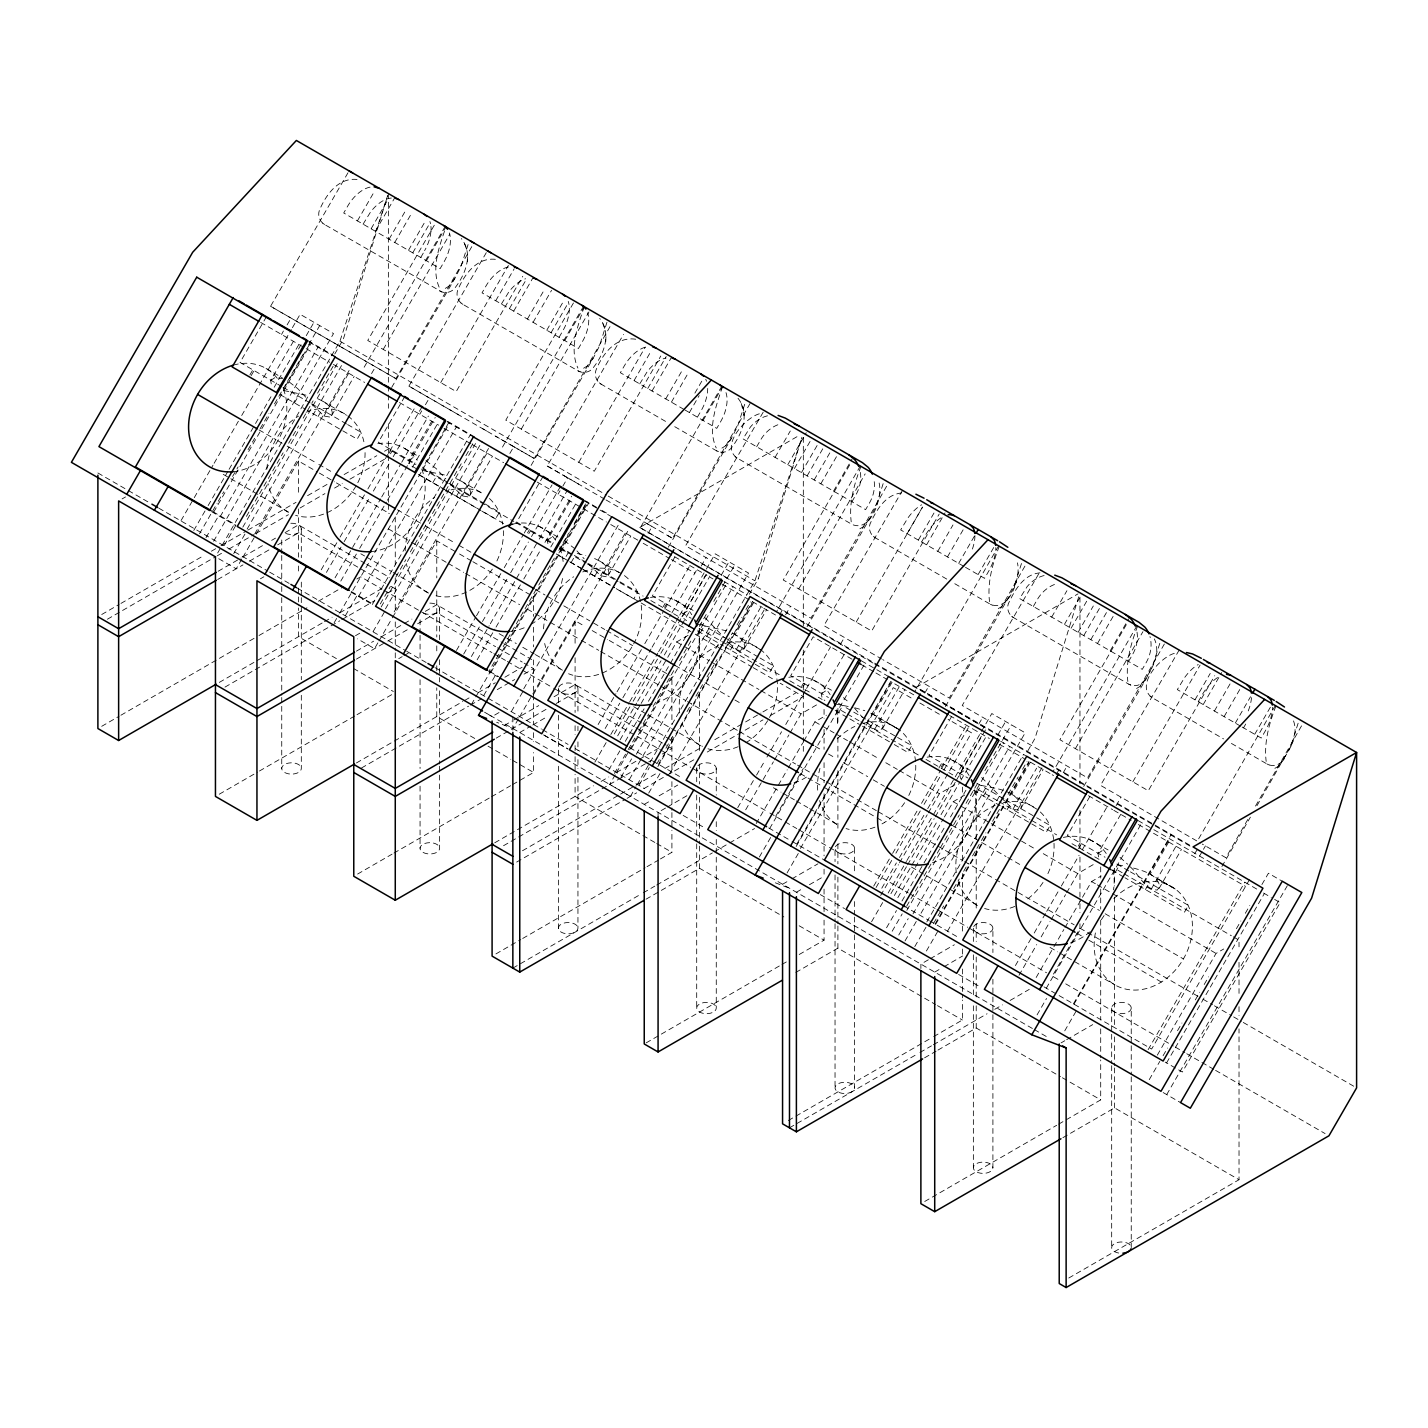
<?xml version="1.0" encoding="UTF-8"?>
<svg xmlns="http://www.w3.org/2000/svg" width="1428" height="1428" viewBox="0 0 1428 1428"><rect width="100%" height="100%" fill="white"/><g stroke="black" fill="none" stroke-linecap="round" stroke-linejoin="round"><path stroke-width="0.75" stroke-dasharray="5 3.75" d="M974.913 535.589L974.842 537.91A31.362 14.816 -60 0 1 973.468 545.639A30.827 14.566 -60 0 1 971.611 551.172M439.628 290.937C444.322 293.757 450.784 292.758 454.39 288.634C465.332 274.944 473.775 254.113 461.369 238.565M467.438 261.717L467.67 255.648M495.355 259.307C476.363 257.326 463.975 275.033 457.603 290.473C455.853 295.614 458.156 301.665 462.868 304.36L578.072 370.869C583.445 374.082 591.049 372.065 594.084 366.568C604.455 353.216 611.487 333.188 599.706 318.426M605.758 341.578L605.99 335.491M738.026 398.287C750.432 413.834 741.953 434.647 731.029 448.338C727.459 452.426 721.069 453.461 716.392 450.73L672.392 425.33M293.418 341.328L270.642 380.455L271.445 385.06M431.738 421.171L408.979 460.316L409.765 464.903L416.78 468.955M570.058 501.032L547.299 540.177L548.084 544.764M682.691 616.128L705.789 574.752L713 578.929M844.109 654.613L821.35 693.758L822.135 698.346L824.866 700.577M981.339 736.33L959.67 773.619L960.455 778.206L963.186 780.438M1120.748 814.335L1097.989 853.48L1098.775 858.067M954.779 583.713L990.425 604.294C1009.739 612.701 1021.056 576.573 1017.432 562.846M1231.418 743.435L1267.082 764.016C1271.759 766.747 1278.131 765.694 1281.684 761.624C1290.162 749.521 1299.587 733.796 1292.661 718.748M883.147 483.646L875.739 506.833L869.438 519.096L805.874 628.784M1021.484 563.507L1014.058 586.694L1007.757 598.957L944.194 708.645M1159.804 643.368L1152.378 666.555L1146.077 678.818L1082.513 788.488M1298.123 723.228L1290.698 746.416L1255.944 807.516M468.081 244.563L460.976 266.465L454.747 278.638L390.683 389.166M606.954 322.264L599.314 346.326L593.066 358.499L529.003 469.027M744.72 404.285L737.633 426.187L731.386 438.36L667.322 548.887M758.268 578.804L802.072 437.093M1078.711 596.815L1034.961 738.454L1026.072 753.877M222.125 545.282L339.935 341.203L387.666 195.582L343.309 339.239L334.402 354.644M311.982 404.303L323.96 416.03L329.868 417.065L332.367 413.406C331.796 405.534 323.585 401.429 317.266 398.519M450.302 484.163L462.279 495.873L468.188 496.926L470.687 493.267C470.115 485.395 461.904 481.29 455.586 478.362M588.622 564.024L600.599 575.734L606.507 576.787L609.006 573.11C608.435 565.256 600.224 561.15 593.905 558.223M650.168 762.195L754.912 580.785L801.929 437.271M728.619 642.6L736.33 649.454L739.615 650.704L742.239 650.508L744.738 646.83C744.166 638.976 735.973 634.871 729.637 631.944M866.939 722.461L874.668 729.315L877.952 730.565L880.558 730.368L883.057 726.691C882.486 718.837 874.293 714.732 867.956 711.804M1001.01 797.467L1012.987 809.176L1018.878 810.229L1021.377 806.552C1016.629 789.398 993.87 788.434 979.305 784.954M1130.119 866.742C1138.901 874.15 1144.471 889.483 1157.198 890.072L1159.697 886.413C1157.448 873.793 1141.9 870.473 1131.404 867.492M584.248 306.681C577.858 325.852 568.969 348.557 577.912 368.103M722.568 386.542C716.178 405.713 707.288 428.418 716.231 447.964M860.995 466.349C854.194 483.878 848.857 502.87 851.213 521.809M999.314 546.21C992.514 563.739 987.176 582.731 989.533 601.67M1137.634 626.071C1130.833 643.6 1125.496 662.592 1127.852 681.531M1275.954 705.914C1269.153 723.461 1263.834 742.453 1266.172 761.392M1014.273 586.444L1016.843 580.678M1290.912 746.166L1293.482 740.4M445.197 226.392L362.391 370.316M583.516 306.252L501.799 448.285M721.836 386.113L639.03 530.038M860.334 465.974L776.439 611.791M998.654 545.835L914.759 691.634M1136.974 625.678L1053.079 771.495M1275.311 705.539L1197.789 840.307M331.617 415.655L354.144 376.385M469.937 495.516L492.464 456.246M608.257 575.377L630.783 536.107M743.988 649.097L766.515 609.827M886.627 486.234L810.908 618.128L685.583 545.782L764.194 410.461M882.326 728.958L904.834 689.67M1024.947 566.095L949.227 697.989L882.7 659.575M1020.645 808.819L1043.154 769.531M1164.355 644.028L1087.547 777.849L962.222 705.486L1040.851 570.183M1158.965 888.68L1181.474 849.392M1247.804 819.476L1225.867 857.71L1202.251 844.073M1255.498 806.088L1302.675 723.889M347.968 172.806L270.57 306.27L395.913 378.634L473.9 242.974M486.288 252.667L408.89 386.131L534.233 458.495L610.024 326.655M605.99 499.925L672.552 538.356L750.539 402.678M1221.904 866.51L1250.392 817.155M266.429 316.713L240.029 362.444L281.262 386.256M249.882 374.921L252.81 369.834M251.149 375.653L254.095 370.566M283.404 331.028L281.566 334.491M287.117 324.87L291.062 318.105M181.053 520.56L193.191 499.55M194.279 497.64L213.022 465.171M214.129 463.261L238.387 421.242M241.689 415.512L291.312 329.582M292.419 327.672L300.13 314.303L333.527 333.581L213.343 541.747M357.411 220.894L374.796 190.763M363.087 224.16L370.441 212.183A31.541 18.207 -60 0 1 378.563 203.74A30.791 17.779 -60 0 1 385.132 199.706A32.041 18.493 -60 0 1 391.486 198.028M274.176 387.274L298.88 344.469M193.78 530.448L207.006 507.529M208.113 505.619L227.962 471.24M229.069 469.33L253.327 427.329M255.523 423.509L270.963 396.77M298.523 349.021L301.826 343.291M306.252 335.651L313.964 322.3M371.101 228.801L388.487 198.67M199.509 533.751L217.163 503.191M218.252 501.282L223.768 491.75M232.585 476.47L238.101 466.92M248.026 449.731L254.648 438.271M260.146 428.721L268.982 413.442M274.479 403.892L304.253 352.341M308.662 344.701L319.693 325.602M285.368 386.149L288.581 380.58M289.652 378.723L310.697 342.256M375.403 231.265L394.967 197.385M213.682 512.134L311.482 342.72M206.025 537.624L218.662 515.74M220.198 516.633L318.016 347.218M294.436 402.892L298.345 396.127M389.094 239.172L406.48 209.059M394.753 242.457L412.156 212.326M217.681 552.975L221.019 547.21M224.25 545.442L235.37 526.164M246.437 516.365L283.119 452.837M288.67 443.216L298.666 425.883M303.129 418.19L313.125 400.857M317.569 393.164L333.135 366.211M242.831 527.128L338.418 361.57M247.133 529.038L343.898 361.427M408.462 250.346L425.847 220.233M233.692 553.6L246.33 531.716M318.051 416.53L321.978 409.765M412.746 252.827L430.131 222.714M254.719 533.983L351.413 366.496M323.96 416.03L348.682 373.226M434.291 225.213L367.746 340.471L456.21 391.558L522.755 276.3M241.76 559.187L236.209 568.808L217.342 557.92M242.867 557.259L255.094 536.089M256.201 534.161L298.452 460.994L317.427 471.954M420.76 257.468L424.669 250.685M426.436 260.735L446 226.856C439.467 245.973 430.667 268.714 439.592 288.242M383.239 349.414L449.784 234.156M371.53 373.601L375.457 366.817M404.749 396.573L378.349 442.305L416.03 464.064M321.211 569.808L338.989 538.999M340.096 537.071L364.551 494.731M367.888 488.947L415.691 406.177M389.184 453.087L391.129 449.695M390.451 453.818L392.414 450.427M326.423 572.396L341.024 547.102M344.148 541.676L369.192 498.318M373.368 491.089L390.058 462.172M393.182 456.746L422.135 406.605M419.761 414.281L421.724 410.889M425.437 404.731L429.382 397.966M440.734 382.597L508.386 265.429M335.044 577.787L380.616 498.872M381.722 496.944L400.625 464.207M401.732 462.279L428.4 416.083M495.73 300.737L514.205 268.75M340.774 581.107L358.553 550.298M359.66 548.37L386.345 502.174M387.452 500.246L407.462 465.599M408.569 463.672L435.237 417.476M501.406 304.021L508.761 292.044A31.541 18.207 -60 0 1 516.882 283.601A30.791 17.779 -60 0 1 523.451 279.567A32.041 18.493 -60 0 1 525.611 278.746M412.496 467.134L437.2 424.33M509.421 308.644L526.825 278.531M445.108 428.9L422.617 467.866L447.553 482.253M446.089 427.204L449.017 422.117M513.723 311.125L533.287 277.246M334.134 622.786L338.579 615.093M339.703 613.165L449.802 422.581M345.397 615.664L356.982 595.601M358.535 596.476L456.335 427.079M432.755 482.753L436.665 475.988M527.414 319.033L544.8 288.92M533.09 322.3L551.565 290.312M372.351 604.472L470.169 435.058M380.312 603.937L390.308 586.605M395.877 576.983L405.873 559.651M410.318 551.958L425.883 525.004M428.097 521.149L461.44 463.404M465.885 455.693L473.668 442.216M381.151 606.989L475.631 443.358M385.453 608.881L482.218 441.288M546.781 330.207L564.167 300.094M373.065 631.64L384.65 611.559M456.389 496.391L460.298 489.625M551.065 332.688L568.451 302.575M394.146 611.916L489.733 446.357M573.449 302.986L505.798 420.171L594.262 471.24L660.807 356M462.279 495.873L487.002 453.087M377.849 642.886L374.529 648.669L357.553 638.869M378.973 640.976L391.201 619.788M392.307 617.86L436.772 540.855L457.656 552.922M559.08 337.311L562.989 330.546A30.952 17.761 -60.1 0 0 569.219 311.34A31.345 18.136 -59.9 0 0 569.236 305.985A31.737 18.332 -60 0 0 568.844 303.593A32.291 18.635 -60.1 0 0 568.237 301.397M564.756 340.596L584.32 306.717M521.291 429.114L588.943 311.947M509.85 453.461L513.777 446.678L495.694 436.254M543.068 476.434L516.668 522.166L553.546 543.461M456.46 650.454L475.363 617.735M476.47 615.807L500.925 573.449M504.262 567.684L523.148 534.947M524.255 533.037L552.047 484.895M527.503 532.93L529.449 529.556M528.771 533.679L530.734 530.288M463.689 654.06L479.344 626.963M482.468 621.537L508.564 576.359M510.635 572.753L528.378 542.033M531.502 536.607L560.454 486.466M558.08 494.124L560.044 490.75M562.793 486.27L567.684 477.809L580.071 484.967M578.768 462.297L645.313 347.058M471.401 656.523L489.197 625.714M490.304 623.786L538.088 541.016M539.213 539.088L566.987 490.964M634.05 380.598L651.436 350.485M477.13 659.825L494.927 629.034M496.034 627.106L521.595 582.82M523.808 578.983L540.48 550.101M544.943 542.39L571.611 496.194M639.726 383.882L647.08 371.905A31.541 18.207 -60 0 1 655.202 363.462A30.791 17.779 -60 0 1 661.771 359.428A32.041 18.493 -60 0 1 666.055 358.035M550.815 546.995L575.52 504.191M647.741 388.505L666.216 356.518M498.747 654.345L488.751 671.66L497.426 676.676M503.191 646.634L537.642 586.962M538.767 585.034L554.314 558.08M558.759 550.387L568.772 533.055M574.324 523.433L586.551 502.263M560.936 547.727L587.336 501.978M652.043 390.986L671.606 357.107M471.347 704.575L474.685 698.792M475.792 696.864L583.159 511.028M584.213 509.207L588.122 502.442M490.696 672.802L588.514 503.388M483.717 695.525L495.302 675.462M568.576 552.136L564.667 558.919L556.706 554.314M571.075 562.614L574.984 555.831M665.734 398.894L683.119 368.781M671.41 402.161L688.796 372.048M523.773 688.742L620.537 521.149M694.883 393.128L703.576 378.081M511.385 711.501L522.969 691.42M594.708 576.252L598.618 569.486M689.385 412.549L699.167 395.61M600.599 575.734L625.321 532.947M518.4 718.909L512.848 728.53L496.676 722.3M519.506 716.981L531.734 695.793M532.858 693.883L575.091 620.716L584.587 626.196M533.304 694.829L628.891 529.27M697.399 417.172L701.309 410.407A30.952 17.761 -60.1 0 0 707.538 391.201A31.345 18.136 -59.9 0 0 707.717 388.434M703.076 420.457L722.639 386.577M648.169 533.322L652.096 526.539L644.456 522.13M674.891 556.92L652.4 595.887L691.134 618.253M663.235 606.65L665.18 603.276M756.679 446.75L760.588 439.967A30.827 25.168 -60 0 1 770.781 428.614A31.362 25.615 -60 0 1 778.474 424.544L781.152 423.723M664.502 607.4L666.465 604.008M598.118 724.549L615.896 693.74M617.021 691.812L641.458 649.472M644.796 643.689L663.699 610.97M664.805 609.042L689.26 566.684M605.151 728.512L619.752 703.201M622.876 697.792L651.043 648.99M652.096 647.187L670.874 614.665M671.91 612.862L698.774 566.327M701.166 566.059L706.092 557.616M594.869 762.124L606.454 742.06M610.845 734.456L629.159 702.772M629.73 701.737L657.826 653.114M658.629 651.668L678.764 616.825M679.746 615.093L705.307 570.825M706.324 569.094L715.16 553.814L748.54 573.092L642.636 756.483M614.29 733.938L632.033 703.201M633.139 701.273L659.754 655.184M660.861 653.274L680.817 618.699M681.924 616.771L706.324 574.52M775.065 457.371L790.273 431.006M617.681 735.831L636.567 703.111M637.691 701.184L661.021 660.753M664.359 654.988L709.93 576.055M620.091 739.847L640.03 705.307M641.154 703.379L666.626 659.236M667.733 657.326L676.604 641.957L688.1 635.335M608.739 770.031L619.823 750.86M625.285 741.382L644.082 708.841M648.437 701.273L689.296 630.551M721.211 575.234L728.976 561.793M787.774 464.707L806.249 432.702M614.433 773.423L625.553 754.163M628.177 749.593L634.853 738.044M638.798 731.243L648.705 714.054M653.131 706.414L657.54 698.774M658.183 697.614L673.748 670.678M679.585 660.593L691.527 639.869M699.309 626.392L707.146 612.844M713.768 601.384L734.706 565.113M615.218 774.797L609.667 784.436L630.408 796.413L635.978 786.774M616.343 772.869L628.57 751.699M629.677 749.771L671.91 676.622L671.91 724.531M631.247 748.808L726.834 583.249M794.414 468.545L810.729 440.306M700.398 632.64L704.307 625.857M621.055 777.135L631.587 758.893M636.335 754.198L733.028 586.729M706.806 636.335L710.716 629.552M801.465 472.614L817.762 444.376M629.409 779.402L641.6 758.322M807.141 475.881L823.438 447.642M637.084 784.864L649.312 763.677M814.174 479.951L830.489 451.712M639.208 785.025L649.276 767.604M749.361 594.226L758.322 578.733M657.005 763.569L659.236 759.732M665.912 748.183L673.677 734.706M687.029 711.59L691.473 703.897M695.918 696.204L702.576 684.655M707.021 676.943L717.034 659.629M727.03 642.297L732.582 632.675M737.044 624.964L741.489 617.271M745.934 609.56L750.378 601.866M658.469 764.283L724.192 650.436M725.228 648.633L752.36 601.652M820.832 483.789L837.129 455.55M657.862 766.622L753.448 601.063M753.752 602.455L735.17 634.639L760.731 649.758M730.44 649.972L734.349 643.207M648.705 793.111L661.36 771.209M736.33 649.454L761.053 606.668M669.732 773.494L766.425 606.007M833.541 491.125L852.016 459.138M849.696 464.939L783.258 579.982L871.669 631.015L939.196 514.044M779.456 615.022L782.383 609.952M798.752 588.907L865.172 473.864M785.578 614.808L790.469 606.329M851.927 501.746L855.836 494.963A30.827 25.168 -60 0 0 860.584 480.468A31.362 25.615 -60 0 0 860.263 471.758L859.638 469.044M801.554 686.511L803.5 683.119M802.822 687.243L804.785 683.869M737.74 807.641L753.395 780.545M756.537 775.118L764.872 760.66M766.961 757.054L781.562 731.743M785.739 724.514L805.571 690.188M806.606 688.385L830.596 646.813M840.467 644.224L844.412 637.477M745.684 809.801L773.387 761.82M774.494 759.892L788.899 734.956M790.005 733.028L801.09 713.839L818.315 703.897M907.155 533.626L922.363 507.279M856.193 622.072L922.613 507.029M918.347 540.087L934.644 511.867M756.197 823.545L777.243 787.078M778.349 785.168L787.221 769.799M788.327 767.889L802.732 742.935M803.839 741.025L814.924 721.818L826.419 715.196M921.578 541.962L925.487 535.179A30.827 14.566 -60 0 1 934.537 523.166A31.362 14.816 -60 0 1 940.534 518.114L942.516 516.882M926.576 544.836L945.05 512.848M775.654 816.37L803.321 768.46M769.621 828.597L865.207 663.038M838.718 712.501L842.627 705.718M759.375 856.996L770.959 836.933M937.768 551.297L952.976 524.951M947.478 556.902L963.775 528.681M958.67 563.382L974.967 535.143M796.788 844.126L890.679 681.495L906.334 690.545M796.181 846.483L891.768 680.924M892.072 682.316L873.49 714.5L899.051 729.619L880.826 719.105M868.759 729.833L872.669 723.05M800.412 848.464L893.268 687.636L913.599 699.381M787.042 872.972L799.68 851.07M874.668 729.315L899.372 686.529M978.091 574.591L994.388 546.353M924.88 692.973L928.753 686.172M951.53 716.642L929.039 755.608L967.773 777.957M938.892 768.068L941.82 762.98M1033.319 606.472L1037.228 599.689A30.827 25.168 -60 0 1 1047.42 588.336A31.362 25.615 -60 0 1 1055.113 584.248L1057.791 583.445M941.141 767.104L943.105 763.73M873.704 886.11L891.483 855.318M892.607 853.391L918.168 809.105M921.506 803.339L940.392 770.602M941.498 768.692L967.077 724.407M876.078 887.502L892.768 858.585M895.891 853.176L920.935 809.801M924.059 804.375L940.749 775.475M943.89 770.049L968.916 726.673M881.79 888.216L896.391 862.923M899.515 857.496L924.559 814.139M927.7 808.712L948.549 772.566M949.602 770.763L971.504 732.814L948.031 719.266M978.787 724.085L982.732 717.338M880.683 895.41L898.408 864.708M899.515 862.798L927.218 814.817M928.325 812.889L939.41 793.7L956.635 783.758M871.562 921.774L882.647 902.585M888.145 893.035L906.441 861.37M906.887 860.566L933.109 815.174M933.359 814.745L991.8 713.536L1025.179 732.814L919.346 916.133M890.929 893.642L906.459 866.76M907.565 864.832L934.18 818.744M935.286 816.816L955.243 782.258M956.349 780.331L981.857 736.152M982.964 734.242L986.284 728.476L916.419 687.189L1078.033 593.869M1051.704 617.074L1066.912 590.728M894.374 895.481L937.732 820.404M941.052 814.638L959.955 781.901M961.062 779.974L986.623 735.706M897.837 897.641L943.265 818.958M944.39 817.03L953.244 801.679L964.739 795.057M886.556 927.754L896.481 910.564M901.978 901.032L922.934 864.743M924.041 862.833L944.979 826.544M950.495 816.994L965.935 790.255M997.904 734.885L1005.633 721.515M1064.413 624.429L1079.622 598.064M892.179 931.235L902.193 913.884M906.619 906.244L939.695 848.946M940.445 847.643L959.33 814.924M966.006 803.357L977.18 784.026M984.892 770.656L1011.363 724.817M906.834 910.368L1003.527 742.899M1071.071 628.266L1087.368 600.028M977.038 792.344L980.947 785.578M898.747 935.019L908.226 918.615M912.974 913.92L1009.667 746.433M983.446 796.056L987.373 789.273M1078.104 632.336L1093.312 605.972M905.013 940.963L918.24 918.043M1083.781 635.603L1100.078 607.364M926.808 921.917L1023.501 754.43M1090.813 639.673L1107.128 611.434M914.795 946.585L925.933 927.325M933.644 923.291L943.658 905.959M953.654 888.644L959.223 879.023M963.668 871.312L968.113 863.619M972.557 855.907L979.215 844.359M981.447 840.521L985.891 832.81M992.567 821.261L1000.332 807.784M1008.114 794.307L1011.452 788.542M1012.559 786.614L1018.128 776.993M1022.573 769.281L1027.018 761.588M935.108 923.987L1028.999 761.356M1097.472 643.51L1113.769 615.272M935.608 924.416L1028.963 762.713M1030.391 762.177L1011.809 794.361L1037.371 809.48M1007.079 809.694L1010.988 802.911M926.415 950.994L938 930.931M1012.987 809.176L1036.657 768.157M947.478 931.27L1043.065 765.729M1110.181 650.847L1128.655 618.859M1126.335 624.643L1059.897 739.704L1148.308 790.737L1214.728 675.694M1056.095 774.744L1059.023 769.674M1075.391 748.629L1142.918 631.676M1063.2 772.816L1067.073 766.033M1128.566 661.467L1132.475 654.684A30.827 25.168 -60 0 0 1137.224 640.19A31.362 25.615 -60 0 0 1136.902 631.479M1089.85 796.503L1067.359 835.469L1105.04 857.228M1078.194 846.233L1080.157 842.841M1078.497 848.66L1081.424 843.573M1015.433 965.56L1031.087 938.446M1034.211 933.019L1045.689 913.152M1046.724 911.35L1058.202 891.465M1061.343 886.038L1079.068 855.318M1082.21 849.91L1107.235 806.534M1116.125 805.642L1121.051 797.181M1019.003 975.27L1036.728 944.568M1041.173 936.893L1050.026 921.542M1051.133 919.614L1065.538 894.66M1066.662 892.75L1077.729 873.561L1094.973 863.601M1132.832 781.794L1200.091 665.109M1194.986 699.809L1210.212 673.463M1036.157 977.502L1052.775 948.71M1053.9 946.8L1063.86 929.521M1064.967 927.611L1091.563 881.54L1101.131 876.007M1198.217 701.683L1202.126 694.9A30.827 14.566 -60 0 1 1211.176 682.887A31.362 14.816 -60 0 1 1217.174 677.818L1219.155 676.604M1203.215 704.557L1221.69 672.552M1079.961 923.737L1079.961 928.182L1052.293 976.092L1058.059 979.412M1046.26 988.301L1141.847 822.76M1115.357 872.205L1119.266 865.439M1037.067 1014.88L1046.545 998.475M1214.407 711.019L1230.704 682.78M1224.117 716.624L1240.414 688.385M1235.309 723.086L1250.535 696.739M1073.428 1003.848L1171.228 834.452M1073.927 1004.277L1169.514 838.718M1168.711 842.02L1150.129 874.222L1175.69 889.323L1157.465 878.827L1167.301 884.485M1145.399 889.555L1149.308 882.772M1064.735 1030.855L1076.319 1010.792M1243.538 727.834L1245.698 724.067M1151.307 889.037L1176.012 846.233M1254.73 734.295L1271.027 706.075M1197.36 849.535L1192.987 856.05M1199.556 856.068L1202.501 850.981M1203.483 849.303L1205.428 845.911M1148.13 1049.687L1244.823 882.201M1249.482 879.612L1151.664 1049.027L1043.922 986.819M1157.323 1055.131L1216.049 953.422L1223.707 948.995M1149.254 1079.657L1159.786 1061.415M1163.07 1055.738L1167.515 1048.045M1177.511 1030.713L1181.956 1023.019M1195.307 999.921L1199.752 992.21M1204.197 984.517L1208.641 976.823M1236.416 928.682L1240.878 920.989M1245.323 913.295L1249.768 905.584M1261.906 884.539L1268.439 873.24L1282.273 881.237M1166.569 1062.896L1264.387 893.5M1166.712 1094.598L1288.002 884.539M567.344 477.612L547.21 465.992L623.5 334.42M902.532 490.322L823.902 625.642L881.504 658.897M1179.171 650.043L1100.542 785.346L1200.502 843.055M454.747 278.638L448.749 286.296L443.697 289.349M593.066 358.499L587.069 366.139L582.017 369.209M731.386 438.36L725.388 446L720.337 449.07M869.438 519.096L863.369 526.771L858.21 529.734M1007.757 598.957L1001.688 606.632L996.53 609.595M1146.077 678.818L1140.008 686.493L1134.849 689.456M1284.397 758.679L1278.328 766.354L1273.187 769.299M270.642 380.455L274.89 377.635L282.744 378.598M408.979 460.316L413.21 457.495L416.78 457.388M547.299 540.177L551.529 537.356L555.099 537.249M683.03 613.897L687.261 611.077L690.831 610.97M821.35 693.758L825.58 690.92L829.15 690.831M959.67 773.619L963.9 770.781L967.47 770.692M1097.989 853.48L1102.22 850.642L1105.79 850.553M122.094 498.925L125.539 496.944M101.727 614.504L119.042 604.508M120.969 603.401L203.686 555.635M211.38 551.208L219.073 546.763M221.001 545.639L246.009 531.216M247.919 530.091L296.024 502.335M307.555 495.677L328.726 483.449M344.112 474.56L376.813 455.693M384.507 451.248L388.362 449.017L415.369 464.618M107.403 619.216L215.949 556.545M217.181 555.831L221.661 553.243M228.908 549.066L253.881 534.643M255.791 533.536L288.456 514.687M299.987 508.029L324.959 493.606M334.563 488.073L342.256 483.628M349.931 479.183L388.362 457.014M218.109 571.271L241.064 558.027M242.974 556.92L264.019 544.764M271.659 540.355L275.497 538.142M285.064 532.626L298.452 524.879L364.89 563.257M217.663 579.518L242.974 564.899M249.4 561.186L270.16 549.209M277.692 544.853L298.452 532.876L359.196 567.951M260.414 578.786L263.859 576.787M101.709 726.316L118.988 716.338M120.898 715.232L257.094 636.602M259.021 635.496L306.984 607.81M318.48 601.17L343.434 586.765M356.857 579.018L360.695 576.805L381.919 589.05M219.287 682.405L322.585 622.751M324.495 621.662L332.135 617.235M339.793 612.826L381.883 588.514M224.981 687.1L339.793 620.805M341.703 619.698L374.529 600.76M387.613 593.191L395.27 588.782L387.684 584.391M355.501 635.692L364.14 630.694M356.429 651.132L373.636 641.19M381.294 636.781L402.339 624.625M404.249 623.518L411.907 619.109M425.294 611.38L436.772 604.74L503.209 643.118M356.429 659.111L385.846 642.136M387.72 641.047L408.479 629.07M417.636 623.768L436.772 612.737L495.623 646.706M398.733 658.647L402.178 656.648M403.91 655.648L409.104 652.667M872.954 663.038L639.762 527.467L799.466 435.272M219.287 794.2L257.54 772.12M259.45 771.013L355.108 715.785M357.018 714.678L393.36 693.705M356.429 762.945L462.815 701.505M464.725 700.416L470.472 697.096M478.112 692.669L495.337 682.745M504.905 677.211L522.112 667.269M361.427 768.032L468.545 706.182M470.472 705.075L481.379 698.792M497.247 689.617L514.723 679.532M524.022 674.159L533.59 668.625L524.094 663.145M499.015 712.554L492.089 716.553L484.503 712.161M504.316 725.478L511.956 721.051M513.866 719.944L538.749 705.593M554.046 696.757L575.091 684.601L641.529 722.961M496.212 738.133L546.799 708.931M556.224 703.486L575.091 692.598L633.943 726.566M519.756 732.51L530.93 726.067M532.787 724.996L547.674 716.41M357.607 874.061L392.04 854.176M393.949 853.069L489.59 797.859M491.5 796.753L510.635 785.703M512.545 784.597L533.59 772.459L533.59 752.574M494.748 842.788L593.477 785.793M601.134 781.366L608.792 776.957M616.432 772.53L637.477 760.392M639.387 759.285L660.432 747.13M503.531 845.715L617.788 779.742M618.342 779.42L651.168 760.464M662.342 754.02L671.91 748.486L664.323 744.113M522.469 850.749L618.645 795.217M620.573 794.111L634.032 786.328M635.96 785.221L657.112 773.012M664.805 768.567L701.362 747.469M714.821 739.686L743.685 723.032M745.612 721.925L760.999 713.036M762.927 711.929L795.628 693.044M516.65 862.084L625.196 799.412M627.106 798.323L636.638 792.826M643.867 788.649L665.002 776.439M666.912 775.333L693.812 759.803M707.253 752.038L762.98 719.873M770.656 715.446L803.321 696.578L780.152 683.209M644.242 804.392L651.686 800.091M659.129 795.789L677.747 785.043M665.519 808.087L658.076 812.371L658.076 816.816M667.394 806.999L687.85 795.182M495.927 953.922L520.792 939.553M522.702 938.464L645.135 867.778M647.045 866.671L658.522 860.049M660.432 858.942L671.91 852.302L671.91 830.221M512.848 968.113L641.368 893.892M643.296 892.786L654.792 886.145M656.719 885.039L712.34 852.927M714.268 851.82L727.691 844.055M729.619 842.948L754.555 828.561M646.009 899.212L659.397 891.483M661.325 890.376L699.577 868.278L783.847 916.937M782.562 884.253L790.005 879.951M791.88 878.88L817.923 863.833M796.396 892.232L801.983 889.019M809.426 884.717L822.457 877.203M646.17 1042.868L780.063 965.56M781.973 964.453L787.721 961.133M799.198 954.511L824.063 940.16L824.063 917.972M795.807 972.432L837.897 948.138L935.572 1004.527M928.325 959.812L920.881 964.114L920.881 968.541M930.199 958.741L954.386 944.765M934.715 972.093L942.159 967.791M944.033 966.72L962.633 955.975M788.31 1120.516L794.039 1117.196M795.967 1116.107L931.77 1037.692M933.698 1036.585L962.383 1020.02L962.383 1000.046M789.488 1127.817L918.008 1053.614M919.935 1052.507L931.449 1045.867M933.359 1044.76L987.069 1013.755M994.745 1009.31L1002.42 1004.884M1010.096 1000.457L1029.267 989.39M924.576 1057.827L936.054 1051.187M937.964 1050.08L976.216 1027.999L1060.486 1076.658M1061.075 1042.886L1064.788 1040.744M1066.662 1039.673L1092.706 1024.626M924.719 1201.484L1056.702 1125.282M1058.63 1124.175L1064.36 1120.855M1066.27 1119.748L1100.702 1099.881L1100.702 1059.951M1062.896 1137.67L1114.536 1107.86L1239.022 1179.724L1239.022 1028.892M1068.769 1278.024L1239.022 1179.724M1174.28 653.399C1160.553 657.112 1134.921 685.065 1151.932 697.542L1223.564 738.901M759.303 413.817C745.63 417.529 719.926 445.465 736.919 457.942L852.123 524.451C871.419 532.912 882.772 496.712 879.148 483.003M901.639 492.981C885.128 494.516 876.239 510.546 870.027 523.951C868.26 529.074 870.562 535.143 875.293 537.821L948.567 580.125M1039.941 572.842C1023.43 574.359 1014.612 590.424 1008.311 603.776C1006.561 608.917 1008.846 614.968 1013.559 617.646L1128.763 684.155C1133.439 686.904 1139.83 685.868 1143.4 681.781C1151.825 669.643 1161.339 653.97 1154.377 638.905M357.036 179.446C338.043 177.465 325.673 195.172 319.283 210.63C317.534 215.753 319.836 221.804 324.549 224.499L441.859 291.955M635.728 339.221C616.021 336.205 602.313 354.037 595.922 370.334C594.173 375.475 596.476 381.526 601.188 384.203L668.429 423.045M1117.624 864.815L1124.443 866.046M283.94 390.558L309.18 395.824M422.277 470.419L445.804 475.221M560.597 550.28L566.934 551.511M696.346 624L726.459 630.837M834.666 703.861L853.016 707.413M577.215 553.475L585.819 555.528M854.765 707.77L864.779 710.68M775.35 882.807L789.488 888.252M990.425 604.294L992.514 605.24M1267.064 764.016L1269.153 764.962M578.037 370.852L580.179 371.815M716.356 450.712L718.498 451.676M1128.763 684.155L1130.869 685.119M674.087 599.742L693.115 610.363M812.407 679.603L831.435 690.224M950.745 759.446L971.379 771.013M1089.064 839.307L1108.074 849.928M538.356 526.022L558.687 537.464M963.971 566.434L900.675 529.895L907.958 517.882A31.541 14.887 -60 0 1 915.634 509.189A30.791 14.548 -60 0 1 921.631 504.798M965.506 567.327L984.57 578.322L988.479 571.557A30.952 14.619 -60 0 0 994.923 555.421A31.345 14.744 -60.1 0 0 995.744 550.083A31.737 14.976 -60 0 0 995.834 547.602M1240.611 726.156L1177.315 689.599L1184.597 677.604A31.541 14.887 -60 0 1 1192.273 668.893A30.791 14.548 -60 0 1 1198.27 664.52M1242.146 727.048L1261.21 738.044L1265.119 731.261A30.952 14.619 -60 0 0 1271.563 715.125A31.345 14.744 -60.1 0 0 1272.384 709.805A31.737 14.976 -60 0 0 1272.473 707.324M683.994 409.425L620.359 372.708L624.286 365.925A30.827 17.796 -60 0 1 633.675 354.108A31.362 18.118 -60 0 1 640.19 349.342L642.386 348.253A32.13 18.546 -60 0 1 648.74 346.558M685.101 410.068L716.767 428.364L720.676 421.581A30.827 17.796 -60 0 0 726.209 407.533A31.362 18.118 -60 0 0 727.084 399.519L726.923 397.073A32.13 18.546 -60 0 0 725.995 392.646M873.4 536.464L875.275 537.821M1150.04 696.186L1151.914 697.524M339.935 341.203L606.293 494.981M608.221 496.105L754.912 580.785M547.21 465.992L604.562 499.104M270.57 306.27L395.913 378.634M408.89 386.131L460.798 416.101M482.343 428.525L489.286 432.541M514.098 446.875L534.233 458.495M667.465 535.411L672.552 538.356M639.762 527.467L1191.166 845.965M874.864 664.145L1153.431 824.973M1155.359 826.08L1189.935 846.054M308.002 340.703L336.437 357.125M447.571 421.296L474.756 436.986M584.641 500.425L598.403 508.368M602.081 510.492L609.47 514.758M309.037 342.024L336.33 357.785M447.321 421.867L475.024 437.861M584.82 501.264L598.707 509.26M600.063 510.064L612.969 517.507M723.996 581.499L746.862 594.708M861.512 660.896L875.4 668.911M876.828 669.732L889.662 677.158M1000.635 741.221L1028.374 757.233M1138.17 820.618L1152.039 828.633M1153.86 829.686L1258.657 890.179M1263.566 893.035L1271.295 897.48M1274.633 899.408L1280.166 902.603L1182.366 1072.017L1165.194 1062.111M674.569 556.724L704.29 573.895M722.068 584.159L762.427 607.453M763.837 608.274L775.547 615.022M852.07 659.218L813.21 636.781L790.719 675.747L828.401 697.507M861.709 664.788L874.864 672.374M875.917 672.981L887.234 679.514M909.457 692.348L914.741 695.4M949.638 715.553L973.664 729.422M974.342 729.797L977.323 731.529M980.554 733.385L989.336 738.472M999.493 744.327L1024.233 758.607M1030.534 762.249L1050.062 773.53M1052.186 774.744L1053.578 775.547M1088.457 795.699L1112.644 809.658M1113.84 810.336L1131.19 820.368M1138.348 824.491L1245.555 886.395M260.628 322.389L304.289 347.593M306.163 348.682L329.725 362.284M333.384 364.408L364.64 382.436M399.447 402.535L438.646 425.169M444.019 428.275L470.847 443.769M472.436 444.679L503.62 462.672M537.267 482.111L580.928 507.315M583.427 508.761L606.364 522.005M610.756 524.54L639.548 541.158M643.225 543.283L669.054 558.187M671.392 559.544L694.865 573.092M919.864 703.004L940.213 714.75M266.072 368.442L282.208 377.76M404.392 448.303L418.743 456.585M461.119 481.058L482.628 493.481A56.727 46.321 -60 0 0 445.964 491.5M700.755 623.804L759.25 657.576M760.017 658.022L773.476 665.787L769.549 672.57L725.37 647.045M838.504 703.326L852.23 711.269M853.765 712.144L865.689 719.034M867.599 720.14L896.427 736.777M897.569 737.437L911.796 745.648L907.887 752.413L893.66 744.202M976.823 783.187L1004.009 798.877M1005.919 800.001L1035.889 817.298M1036.657 817.744L1050.115 825.509L1046.206 832.274L1002.01 806.766M1116.892 864.065L1128.87 870.973M1130.405 871.865L1188.435 905.37L1184.526 912.135L1124.961 877.756M283.047 387.291L311.143 403.517M311.839 403.91L346.861 424.134M347.647 424.58L361.088 432.345L357.178 439.128L307.234 410.282M449.463 483.378L484.038 503.334M485.181 503.995L499.407 512.206L495.498 518.989L481.272 510.778M559.687 546.995L573.235 554.832M574.342 555.456L587.783 563.221M588.497 563.632L618.52 580.982M619.948 581.803L637.745 592.067L633.818 598.85L616.039 588.568L639.262 601.866M423.099 469.08L448.196 483.574M450.123 484.681L513.812 521.452M515.74 522.559L552.404 543.747M560.133 548.191L573.645 555.992M575.573 557.116L585.212 562.686M587.158 563.792L618.038 581.624M619.966 582.731L643.118 596.119M650.847 600.563L677.872 616.164M699.095 628.427L782.08 676.336M789.809 680.799L810.658 692.83M818.315 697.257L822.153 699.47M845.554 712.983L837.897 708.556L837.897 724.085M847.482 714.089L858.96 720.729M860.888 721.836L918.329 755.001M926.004 759.428L952.815 774.904M997.279 800.59L976.216 788.417L976.216 839.45M999.207 801.697L1029.838 819.386M1031.766 820.493L1056.649 834.862M1071.982 843.698L1100.702 860.299M1122.194 872.704L1114.536 868.278L1114.536 886.02M1124.122 873.811L1231.364 935.733M1233.274 936.839L1239.022 940.16L1239.022 946.8M697.828 631.14L723.443 645.938M835.166 710.43L848.321 718.034M849.856 718.927L859.299 724.371M862.458 726.192L892.518 743.542M973.485 790.291L1000.1 805.66M1111.805 870.152L1123.051 876.649M419.243 474.846L444.322 489.322M446.25 490.429L504.155 523.862M556.277 553.957L567.844 560.633M569.772 561.757L581.357 568.433M583.284 569.558L614.165 587.39M641.19 602.991L693.312 633.068M695.24 634.175L751.199 666.501M753.127 667.608L772.441 678.764M280.067 394.592L305.306 409.176M418.386 474.453L480.129 510.117M570.432 562.239L581.946 568.897M582.892 569.433L614.611 587.747M676.604 641.957L682.352 645.277M684.262 646.384L709.163 660.753M711.073 661.86L758.964 689.51M760.874 690.616L801.09 713.839M814.924 721.818L820.672 725.138M822.582 726.245L834.077 732.885M835.987 733.992L847.482 740.614M849.392 741.721L878.131 758.322M885.788 762.731L897.284 769.371M899.194 770.477L939.41 793.7M953.244 801.679L958.991 804.999M960.901 806.106L1035.603 849.232M1043.261 853.658L1077.729 873.561M1091.563 881.54L1095.401 883.754M1097.311 884.86L1110.716 892.607M1112.644 893.696L1216.049 953.422M675.176 665.502L688.207 673.034M690.188 674.177L703.236 681.709M705.093 682.78L729.315 696.757M734.902 699.988L742.364 704.29M815.352 746.433L822.814 750.735M828.508 754.038L835.969 758.339M843.412 762.641L867.635 776.618M873.222 779.849L884.396 786.31M951.816 825.223L964.846 832.756M966.827 833.898L979.876 841.413M981.732 842.502L1005.955 856.479M1007.811 857.55L1022.716 866.153M1090.135 905.084L1099.453 910.457M1105.147 913.759L1183.401 958.92M259.075 429.917L275.836 439.592M277.817 440.734L285.261 445.036M287.135 446.107L316.945 463.332M318.801 464.403L333.706 473.007M397.395 509.778L414.156 519.453M416.137 520.595L423.598 524.897M425.455 525.968L455.264 543.193M458.995 545.335L472.025 552.868M535.714 589.639L545.032 595.012M546.888 596.083L552.475 599.314M554.457 600.456L561.918 604.758M563.774 605.829L589.853 620.894M593.584 623.036L604.758 629.498M606.614 630.569L632.711 645.635M319.337 473.061L334.527 481.825M336.419 482.914L389.576 513.616M459.548 554.01L470.937 560.597M472.846 561.686L529.788 594.566M592.174 630.587L607.364 639.351M609.256 640.44L670.018 675.515M388.362 528.878L409.586 541.141M411.514 542.247L446.25 562.311M448.196 563.417L463.636 572.342M465.564 573.449L519.596 604.651M527.325 609.113L533.108 612.451M535.036 613.576L579.429 639.191M581.357 640.315L598.725 650.347M600.652 651.454L658.558 684.887M660.486 685.993L685.583 700.488M687.511 701.594L737.687 730.565M739.633 731.689L795.592 763.998M797.52 765.122L824.456 780.652M826.366 781.776L855.193 798.413M857.103 799.519L876.328 810.604M878.238 811.711L935.875 844.983M937.803 846.09L962.775 860.513M964.685 861.619L993.513 878.256M995.423 879.38L1074.195 924.844M1079.961 928.182L1200.984 998.047M1202.911 999.154L1212.515 1004.705M1214.443 1005.812L1231.721 1015.79M1233.649 1016.915L1241.325 1021.341M1243.253 1022.448L1356.6 1087.886M800.376 773.637L806.106 776.939M808.016 778.046L821.725 785.953M823.635 787.06L875.15 816.816M877.06 817.905L884.7 822.314M1077.015 933.359L1082.745 936.661M1088.814 940.16L1161.339 982.036M633.693 706.699L702.397 746.362M911.492 867.082L979.037 906.084M773.387 787.721L781.027 792.129M782.937 793.218L794.396 799.841M796.288 800.929L807.748 807.552M809.658 808.659L838.29 825.188A56.727 46.321 -60 0 1 819.618 800.59M1050.044 947.424L1057.666 951.833M1059.576 952.94L1114.929 984.892M223.232 474.364L290.027 512.938M360.802 553.796L364.622 555.992M366.532 557.099L391.343 571.414M393.236 572.521L428.346 592.798M499.122 633.657L506.761 638.066M507.511 638.494L516.293 643.564M522.773 647.312L534.233 653.917M535.375 654.595L564.756 671.553M366.8 564.346L389.576 577.501M505.119 644.206L518.4 651.882M520.31 652.971L531.698 659.558M643.439 724.067L670.018 739.418M361.106 569.04L385.774 583.302M497.515 647.812L510.813 655.488M512.706 656.577L522.202 662.056M635.835 727.673L662.413 743.006M383.846 590.175L491.928 652.578M493.856 653.685L505.441 660.379M507.368 661.485L520.881 669.286M522.809 670.392L551.761 687.118M553.689 688.225L657.915 748.397M659.843 749.521L690.724 767.336M692.669 768.46L767.925 811.925M769.87 813.032L783.329 820.814M785.257 821.921L796.788 828.579M798.698 829.686L827.526 846.322M829.436 847.429L908.208 892.911M910.136 894.017L935.108 908.44M937.036 909.547L967.773 927.29M969.683 928.396L1046.528 972.771M1065.734 983.856L1173.316 1045.974M1175.244 1047.081L1184.847 1052.615M1186.775 1053.739L1213.675 1069.269M1215.585 1070.375L1325.095 1133.582M629.712 747.683L681.941 777.832M768.657 827.901L791.255 840.931M792.04 841.395L826.509 861.298M903.745 905.887L928.682 920.292M929.574 920.792L958.581 937.553M212.897 511.67L235.798 524.897M351.217 591.531L373.547 604.419M489.536 671.392L498.747 676.711M211.469 511.581L235.959 525.718M351.056 592.174L373.476 605.115M97.889 472.971L126.449 489.465M128.359 490.572L149.994 503.067M158.829 508.172L267.839 571.093M269.66 572.146L290.062 583.927M297.363 588.14L404.767 650.151M406.694 651.275L427.365 663.199M435.058 667.644L541.408 729.048M542.551 729.708L568.076 744.434M575.323 748.629L644.242 788.417M543.604 734.867L567.916 748.879M683.155 815.424L704.29 827.633M820.261 894.571L844.555 908.601M958.581 974.431L980.929 987.337M1163.16 1092.545L1180.545 1102.594M544.122 735.259L567.826 748.95M1032.39 1028.481L484.556 712.197M1034.318 1029.588L1047.724 1037.335M336.419 658.611L298.452 636.692L298.452 607.971M353.501 668.482L393.378 691.491M474.739 738.472L436.772 716.553L436.772 687.832M488.019 746.148L510.813 759.303M512.706 760.392L533.59 772.459M654.827 842.449L575.091 796.413L575.091 774.315M656.719 843.537L671.91 852.302M799.162 925.772L824.063 940.16M937.482 1005.633L962.383 1020.02M1062.396 1077.765L1068.144 1081.067M1070.072 1082.174L1100.702 1099.881M599.439 560.918L619.52 572.789M322.799 401.197L346.522 415.245M564.221 540.587L574.449 548.423M425.901 460.726L436.129 468.562L445.839 478.898M289.277 382.026L297.809 388.702L307.502 399.055M1011.684 616.307L1013.577 617.664M735.045 456.585L736.937 457.942M599.314 382.865L601.206 384.221M460.976 303.004L462.886 304.36M322.657 223.143L324.567 224.517M683.816 618.485L686.547 620.716M1120.016 857.336L1127.638 864.243M981.696 777.475L999.886 796.146M843.377 697.614L848.5 702.005M705.057 617.753L724.371 637.745M576.93 550.94L584.159 558.759M854.658 708.359L862.69 717.606M741.239 403.535L744.309 415.352M602.919 323.674L605.008 329.386M464.582 243.813L466.688 249.525M1239.022 962.329L1239.022 993.388M1239.022 1006.704L1239.022 1015.576M1131.244 1008.025A9.782 5.641 0 0 1 1116.571 1012.916A9.782 5.641 0 0 1 1116.571 1003.134A9.782 5.641 0 0 1 1131.244 1008.025L1131.244 1043.529M1131.244 1045.742L1131.244 1074.588M1131.244 1076.801L1131.244 1247.608M1114.536 897.123L1114.536 1027.999M1114.536 1036.871L1114.536 1065.716M1114.536 1067.93L1114.536 1107.86M1111.68 1008.025L1111.68 1063.485M1111.68 1065.716L1111.68 1247.608M1100.702 866.957L1100.702 878.041M1100.702 889.126L1100.702 909.101M1100.702 920.185L1100.702 1020.02M1100.702 1028.892L1100.702 1057.72M1079.961 597.207L1079.961 783.793M1079.961 810.444L1079.961 848.214M1079.961 857.103L1079.961 901.514M1079.961 903.745L1079.961 912.635M992.906 928.182A9.782 5.641 0 0 1 978.251 933.073A9.782 5.641 0 0 1 978.251 923.291A9.782 5.641 0 0 1 992.906 928.182L992.906 952.583M992.906 979.197L992.906 994.727M992.906 996.94L992.906 1012.47M992.906 1014.683L992.906 1167.747A9.782 5.641 0 0 1 978.251 1172.638A9.782 5.641 0 0 1 978.251 1162.856A9.782 5.641 0 0 1 992.906 1167.747M976.216 850.535L976.216 910.421M976.216 923.737L976.216 941.48M976.216 957.01L976.216 996.94M976.216 1005.812L976.216 1027.999M973.36 928.182L973.36 941.48M973.36 954.796L973.36 996.94M973.36 1005.812L973.36 1167.747M962.383 787.096L962.383 795.967M962.383 811.497L962.383 860.299M962.383 873.597L962.383 933.501M962.383 949.031L962.383 955.689M962.383 968.987L962.383 997.833M854.587 848.321L854.587 872.722M854.587 901.55L854.587 914.866M854.587 917.079L854.587 932.609M854.587 934.822L854.587 1087.886A9.782 5.641 0 0 1 839.932 1092.777A9.782 5.641 0 0 1 839.932 1083.013A9.782 5.641 0 0 1 854.587 1087.886M837.897 737.401L837.897 757.358M837.897 770.674L837.897 830.578M837.897 843.877L837.897 863.851M837.897 877.149L837.897 923.737M837.897 925.951L837.897 948.138M835.041 850.535L835.041 861.619M835.041 874.936L835.041 921.524M835.041 923.737L835.041 1087.886M824.063 709.448L824.063 718.32M824.063 729.422L824.063 749.379M824.063 762.695L824.063 782.651M824.063 793.754L824.063 855.854M824.063 869.17L824.063 875.828M824.063 889.126L824.063 915.759M803.321 437.468L803.321 625.714M803.321 650.079L803.321 752.931M716.267 768.46L716.267 795.075M716.267 821.689L716.267 830.578M716.267 839.45L716.267 854.979M716.267 857.193L716.267 1008.043A9.782 5.641 0 0 1 701.594 1012.934A9.782 5.641 0 0 1 701.594 1003.152A9.782 5.641 0 0 1 716.267 1008.043M699.577 628.695L699.577 679.728M699.577 693.026L699.577 750.717M699.577 764.016L699.577 783.99M699.577 797.288L699.577 843.877M699.577 846.108L699.577 868.278M696.703 768.46L696.703 781.759M696.703 795.075L696.703 841.663M696.703 843.877L696.703 1008.043M671.91 737.598L671.91 772.798M671.91 781.634L671.91 810.336M671.91 812.55L671.91 828.008M577.947 688.599L577.947 713M577.947 726.316L577.947 730.743M577.947 741.846L577.947 750.717M577.947 759.589L577.947 768.46M577.947 777.332L577.947 928.182A9.782 5.641 0 0 1 563.275 933.073A9.782 5.641 0 0 1 563.275 923.291A9.782 5.641 0 0 1 577.947 928.182M575.091 620.716L575.091 646.848M575.091 657.737L575.091 712.465M575.091 725.727L575.091 734.563M575.091 745.612L575.091 754.448M575.091 756.644L575.091 772.12M558.384 688.599L558.384 704.129M558.384 715.214L558.384 757.358M558.384 766.247L558.384 928.182M533.59 596.761L533.59 616.361M533.59 627.249L533.59 646.848M533.59 659.914L533.59 723.853M533.59 732.689L533.59 741.525M512.848 716.945L512.848 730.154M439.628 608.739L439.628 639.798M439.628 659.754L439.628 675.283M439.628 677.515L439.628 681.941M439.628 690.813L439.628 764.016M439.628 766.247L439.628 772.887M439.628 775.118L439.628 848.321A9.782 5.641 0 0 1 424.955 853.212A9.782 5.641 0 0 1 424.955 843.43A9.782 5.641 0 0 1 439.628 848.321M436.772 540.855L436.772 577.894M436.772 590.96L436.772 637.031M436.772 645.867L436.772 652.489M436.772 665.751L436.772 674.587M420.064 619.823L420.064 633.139M420.064 635.353L420.064 659.754M420.064 679.728L420.064 768.46M420.064 786.203L420.064 848.321M395.27 516.9L395.27 564.81M395.27 577.894L395.27 613.076M395.27 621.912L395.27 650.632M395.27 652.828L395.27 659.468M388.362 193.476L388.362 383.918M388.362 386.149L388.362 392.789M388.362 395.003L388.362 408.283M388.362 423.795L388.362 453.461M388.362 455.675L388.362 502.263M388.362 504.477L388.362 513.348M301.308 528.878L301.308 557.723M301.308 582.124L301.308 595.422M301.308 597.654L301.308 679.728M301.308 695.257L301.308 768.46A9.782 5.641 0 0 1 286.635 773.351A9.782 5.641 0 0 1 286.635 763.569A9.782 5.641 0 0 1 301.308 768.46M298.452 460.994L298.452 495.855M298.452 508.921L298.452 557.17M298.452 566.006L298.452 572.628M298.452 588.104L298.452 594.726M298.452 596.94L298.452 605.775M281.744 539.98L281.744 553.279M281.744 555.492L281.744 584.338M281.744 586.551L281.744 595.422M281.744 597.654L281.744 695.257M281.744 697.471L281.744 704.129M281.744 706.342L281.744 768.46M697.917 765.747A9.782 5.641 0 0 1 714.178 764.962A9.782 5.641 0 0 1 709.02 773.905A9.782 5.641 0 0 1 696.81 767.657M835.434 846.733A9.782 5.641 0 0 1 850.677 843.787A9.782 5.641 0 0 1 850.106 853.069A9.782 5.641 0 0 1 835.255 849.517M767.479 415.816A30.809 25.151 -60 0 0 759.589 419.082A31.541 25.758 -60 0 0 750.468 426.954L742.971 438.842L865.618 509.653L869.527 502.87A30.952 25.276 -60 0 0 874.418 485.823A31.345 25.543 -60.2 0 0 873.972 479.772M726.656 643.064A56.727 46.321 -60 0 1 776.493 676.408A56.727 46.321 -60 0 1 745.719 742.863M738.151 746.701A56.727 46.321 -60 0 1 707.985 748.79M700.809 745.791A56.727 46.321 -60 0 1 682.138 723.318M679.674 712.947A56.727 46.321 -60 0 1 718.498 645.67M650.49 597.457A56.727 46.321 -60 0 1 691.777 614.7M698.006 629.998A56.727 46.321 -60 0 1 657.88 702.326M862.923 723.443A56.727 46.321 -60 0 1 908.511 740.025A56.727 46.321 -60 0 1 908.636 795.735M904.584 802.732A56.727 46.321 -60 0 1 880.88 824.509M874.953 827.169A56.727 46.321 -60 0 1 846.054 828.579M817.708 790.148A56.727 46.321 -60 0 1 819.958 768.407M837.254 738.847A56.727 46.321 -60 0 1 854.819 726.424M788.809 677.318A56.727 46.321 -60 0 1 830.096 694.561M836.326 709.859A56.727 46.321 -60 0 1 837.451 724.478M806.445 777.135A56.727 46.321 -60 0 1 792.683 783.329M430.899 231.479A30.952 17.761 -60.1 0 1 424.598 250.65M429.899 221.536A32.291 18.635 -60.1 0 1 430.524 223.732M430.988 231.443A31.345 18.136 -59.9 0 0 430.917 226.124A31.737 18.332 -60 0 0 430.524 223.732M370.048 187.139A32.13 18.546 -60 0 0 365.746 188.532L363.551 189.638A31.362 18.118 -60 0 0 357.036 194.387A30.827 17.796 -60 0 0 347.629 206.203L343.72 212.986L440.127 268.642L444.037 261.859A30.827 17.796 -60 0 0 449.57 247.829A31.362 18.118 -60 0 0 450.445 239.797L450.284 237.351A32.13 18.546 -60 0 0 449.356 232.925M508.368 267A32.13 18.546 -60 0 0 504.066 268.393L501.871 269.481A31.362 18.118 -60 0 0 495.355 274.247A30.827 17.796 -60 0 0 485.948 286.064L482.039 292.847L578.447 348.503L582.356 341.72A30.827 17.796 -60 0 0 587.89 327.672A31.362 18.118 -60 0 0 588.764 319.658L588.604 317.212A32.13 18.546 -60 0 0 587.676 312.786M705.735 379.295A32.291 18.635 -60.1 0 1 706.557 381.258M233.407 365.122A56.727 46.321 -60 0 1 278.835 380.419M283.404 389.13A56.727 46.321 -60 0 1 233.192 471.704M306.127 412.246A56.727 46.321 -60 0 1 363.872 441.734M365.068 452.622A56.727 46.321 -60 0 1 295.596 515.347M288.438 512.366A56.727 46.321 -60 0 1 268.036 483.771M266.893 469.152A56.727 46.321 -60 0 1 298.559 416.083M512.688 524.165A56.727 46.321 -60 0 1 556.045 540.98M559.794 548.227A56.727 46.321 -60 0 1 563.4 564.935M562.525 578.465A56.727 46.321 -60 0 1 531.734 623.965M524.165 627.802A56.727 46.321 -60 0 1 509.832 631.426M582.767 571.95A56.727 46.321 -60 0 1 641.136 621.376A56.727 46.321 -60 0 1 568.576 673.748M560.187 668.911A56.727 46.321 -60 0 1 544.675 643.492M543.55 628.873A56.727 46.321 -60 0 1 573.61 576.787M377.813 443.644A56.727 46.321 -60 0 1 417.172 460.28M421.724 468.991A56.727 46.321 -60 0 1 371.512 551.565M489.465 498.515A56.727 46.321 -60 0 1 502.692 524.255M503.352 530.716A56.727 46.321 -60 0 1 496.355 562.114M492.321 569.129A56.727 46.321 -60 0 1 433.916 595.208M428.489 593.102A56.727 46.321 -60 0 1 406.355 563.632M405.159 550.887A56.727 46.321 -60 0 1 434.398 497.533M290.83 523.255A9.782 5.641 0 0 1 300.915 530.466A9.782 5.641 0 0 1 285.671 533.394M429.846 603.098A9.782 5.641 0 0 1 438.896 610.898A9.782 5.641 0 0 1 422.938 612.737M558.794 687.011A9.782 5.641 0 0 1 574.395 684.244A9.782 5.641 0 0 1 572.646 693.615A9.782 5.641 0 0 1 558.419 688.992M1063.378 837.451A56.727 46.321 -60 0 1 1108.771 857.782M1112.965 869.581A56.727 46.321 -60 0 1 1113.537 889.876M1104.094 915.526A56.727 46.321 -60 0 1 1099.328 922.31M1090.224 931.681A56.727 46.321 -60 0 1 1069.34 943.051M1113.894 898.569A56.727 46.321 -60 0 1 1189.47 908.636A56.727 46.321 -60 0 1 1145.97 988.658A56.727 46.321 -60 0 1 1095.544 932.323M927.129 757.179A56.727 46.321 -60 0 1 970.451 777.939M974.646 789.72A56.727 46.321 -60 0 1 932.484 862.744M1040.334 811.996A56.727 46.321 -60 0 1 1046.956 875.596M1043.011 882.433A56.727 46.321 -60 0 1 1027.071 899.426M1014.79 906.423A56.727 46.321 -60 0 1 984.624 908.511M977.448 905.513A56.727 46.321 -60 0 1 958.117 881.04M956.314 872.669A56.727 46.321 -60 0 1 995.137 805.392M1003.295 802.768A56.727 46.321 -60 0 1 1035.8 808.337M1044.118 575.538A30.809 25.151 -60 0 0 1036.228 578.804A31.541 25.758 -60 0 0 1027.107 586.658L1019.628 598.564L1142.257 669.375L1146.166 662.592A30.952 25.276 -60 0 0 1151.057 645.545A31.345 25.543 -60.2 0 0 1150.611 639.494A31.737 25.918 -60 0 0 1149.968 636.602M1251.481 697.632A31.362 14.816 -60 0 1 1250.107 705.361A30.827 14.566 -60 0 1 1247.072 713.679M1118.695 1253.034A9.782 5.641 0 0 1 1114.536 1243.627A9.782 5.641 0 0 1 1130.833 1246.019"/><path stroke-width="1.5" d="M233.228 297.542L135.428 466.956L211.041 510.599M126.735 494.284L140.426 470.562M262.52 314.446L232.193 366.96L276.461 392.522L306.788 340.007L303.093 337.883M154.385 510.242L168.093 486.537M265.055 574.127L278.746 550.423M400.84 394.306L370.53 446.821L414.78 472.382L445.108 419.868L424.812 408.158M292.704 590.103L306.413 566.398M403.374 653.988L417.065 630.284M539.159 474.167L508.85 526.682L553.1 552.243L583.427 499.729L563.132 488.001M431.042 669.964L444.733 646.241M1059.219 1043.975L1059.219 1283.54L1066.127 1287.538L1066.127 1047.956L1031.784 1034.747L478.505 715.303L607.703 491.767M513.937 686.1L611.755 516.704L722.407 580.589L624.607 750.003M643.653 534.375L547.799 700.38L626.928 746.076M555.438 710.073L541.747 733.778L486.412 701.844M673.82 549.762L644.581 600.403L694.222 629.07M583.106 726.031L569.415 749.754L680.067 813.639L693.758 789.916M688.831 625.964L718.07 575.323M696.668 621.448L721.122 579.09M652.275 765.961L750.075 596.565L860.727 660.45L762.927 829.846M781.973 614.219L686.118 780.241L766.657 826.741M812.139 629.623L782.901 680.264L832.542 708.931M721.426 805.892L707.735 829.614L818.387 893.5L832.078 869.777M827.151 705.825L855.318 657.058M834.987 701.309L859.442 658.951M790.594 845.822L888.394 676.426L999.047 740.311L901.246 909.707M976.056 533.251L978.234 529.485M920.292 694.079L824.438 860.102L904.977 906.601M949.37 711.358L921.221 760.124L970.879 788.791M859.745 885.753L846.054 909.475L956.706 973.36L970.397 949.638M965.471 785.668L993.638 736.919M973.307 781.152L997.761 738.811M928.914 925.683L1026.714 756.269L1137.366 820.172L1039.566 989.568M1058.612 773.94L962.758 939.963L1041.905 985.659M1087.69 791.219L1059.54 839.985L1110.984 869.688M998.065 965.614L984.374 989.336L1160.982 1091.295L1282.273 881.237L1301.836 892.518L1180.545 1102.594L1190.327 1108.235L1311.6 898.176L1356.6 752.485L296.364 140.462L192.673 252.274L71.4 462.333L486.359 701.916M1103.808 865.529L1131.958 816.762M1111.627 861.013L1136.081 818.672M1031.784 1034.747L1160.982 811.211L1264.655 699.399M1252.695 692.973L1254.873 689.206M607.65 491.839L711.376 379.973M988.015 539.677L884.343 651.489L755.144 875.025L763.23 878.131M216.181 572.378L118.631 628.713L97.889 616.717M216.181 580.357L118.631 636.692L97.889 624.714M97.889 475.185L97.889 728.53L118.631 740.507L216.181 684.191M354.519 652.239L256.951 708.556L215.45 684.601M354.519 660.218L256.951 716.553L215.45 692.598M118.631 740.507L118.631 500.925L215.45 556.831L215.45 796.413L256.951 820.368L354.519 764.034M492.839 732.1L395.27 788.417L353.769 764.462M494.302 739.24L395.27 796.413L353.769 772.459M256.951 820.368L256.951 580.785L353.769 636.692L353.769 876.274L395.27 900.229L492.839 843.894M492.089 720.997L492.089 956.135L519.756 972.093L644.099 900.318M644.242 811.05L644.242 1043.975L658.076 1051.954L782.419 980.161M782.562 890.911L782.562 1123.836L796.396 1131.815L922.649 1058.916M920.881 970.772L920.881 1203.697L934.715 1211.676L1060.968 1138.776M1066.127 1287.538L1328.932 1135.813L1356.6 1087.886L1356.6 752.485L1193.058 846.911L1262.941 888.198L1163.142 1061.04L500.014 678.086M1226.474 674.319L1230.918 675.373M374.065 186.836L379.348 188.371M1186.436 652.525L1192.541 653.935L1201.323 658.29M930.538 502.62L933.376 503.584M1207.178 662.342L1210.016 663.306M778.099 415.423L785.257 418.083L862.458 462.654L868.117 467.277A32.291 26.382 -59.9 0 1 872.383 474.167M1054.739 575.145L1061.896 577.804L1139.098 622.376L1144.774 626.999A32.291 26.382 -59.9 0 1 1149.022 633.889M514.259 266.947L517.668 268.232M652.578 346.79L655.987 348.093M395.324 198.26L398.715 199.563M533.644 278.121L537.035 279.424M671.963 357.982L675.355 359.267M794.254 423.955L798.948 425.99M1070.893 583.659L1075.587 585.712M478.505 715.303L486.591 718.427M915.901 494.213L924.059 498.211M954.279 515.669L949.834 514.598A32.13 15.172 -60 0 0 948.138 514.776M926.718 499.746L997.654 540.694M999.511 541.783L1007.847 547.299M1203.358 659.468L1274.294 700.416M1276.168 701.505L1284.486 707.003M349.075 170.896L352.68 172.984M443.626 225.481L445.929 226.82M470.294 240.886L473.9 242.974M487.394 250.757L491 252.845M581.946 305.342L584.248 306.681M238.762 300.737L244.295 303.932M246.151 305.003L271.748 319.783M273.587 320.836L299.398 335.741M382.615 383.793L371.566 377.403L273.748 546.817L349.36 590.46M384.471 384.864L401.072 394.431M404.535 396.431L408.212 398.573M411.907 400.697L422.974 407.087M539.391 474.292L509.885 457.263L412.067 626.66L487.68 670.321M542.854 476.292L548.388 479.487M550.226 480.558L561.293 486.948M641.707 537.749L671.214 554.796M780.027 617.61L809.533 634.657M857.478 662.342L861.173 664.466M918.347 697.471L947.853 714.518M1056.666 777.332L1086.172 794.361M229.319 304.325L258.825 321.354M367.639 384.186L397.145 401.214M505.958 464.029L535.482 481.075M609.97 627.856L675.176 665.502M748.29 707.717L813.496 745.362M886.609 787.578L951.816 825.223M1024.929 867.439L1090.135 905.084M197.6 394.414L257.201 428.846M335.919 474.274L395.52 508.707M474.239 554.135L533.858 588.55M739.311 738.365L798.466 772.53M1015.951 898.087L1075.105 932.252M151.921 504.173L157.705 507.529M290.884 584.409L296.685 587.747M427.918 663.52L433.719 666.876M482.61 711.073L395.27 660.646L395.27 900.229M1062.664 1045.956L1066.127 1047.956M492.089 844.323L512.848 856.3M492.089 852.302L512.848 864.279M1125.407 614.468L1131.315 619.377A32.13 26.222 -60 0 1 1135.385 626.16M848.767 454.747L854.676 459.655A32.13 26.222 -60 0 1 858.746 466.438M700.898 374.029L703.576 376.153M562.578 294.168L565.238 296.292M424.259 214.307L426.918 216.431M720.265 385.203L723.086 387.506M1267.636 696.578L1270.67 699.684A32.291 15.262 -59.9 0 1 1272.312 705.075M990.996 536.857L994.013 539.98A32.291 15.262 -59.9 0 1 995.673 545.353M1246.733 684.512L1249.875 687.814A32.13 15.172 -60 0 1 1251.41 693.151M970.094 524.79L973.218 528.11A32.13 15.172 -60 0 1 974.771 533.429M583.445 306.377L585.926 309.144M445.125 226.517L447.607 229.283M934.715 976.538L934.715 1211.676M796.396 896.677L796.396 1131.815M789.488 892.678L789.488 1127.817M658.076 816.816L658.076 1051.954M519.756 736.955L519.756 972.093M512.848 732.35L512.848 968.113M694.704 620.055A56.727 46.321 -60 0 1 696.918 625.892M651.739 704.147A56.727 46.321 -60 0 1 600.974 662.271A56.727 46.321 -60 0 1 648.419 597.886M833.024 699.916A56.727 46.321 -60 0 1 835.255 705.753M790.666 783.865A56.727 46.321 -60 0 1 739.436 744.666A56.727 46.321 -60 0 1 782.633 678.871M233.192 471.704A56.727 46.321 -60 0 1 188.585 426.918A56.727 46.321 -60 0 1 233.407 365.122M509.832 631.426A56.727 46.321 -60 0 1 465.242 585.194A56.727 46.321 -60 0 1 512.688 524.165M371.512 551.565A56.727 46.321 -60 0 1 326.905 506.779A56.727 46.321 -60 0 1 371.726 444.983M1109.663 859.62A56.727 46.321 -60 0 1 1111.894 865.457M1067.305 943.587A56.727 46.321 -60 0 1 1016.076 904.388A56.727 46.321 -60 0 1 1059.273 838.593M971.343 779.759A56.727 46.321 -60 0 1 973.575 785.614M928.379 863.869A56.727 46.321 -60 0 1 877.738 824.206A56.727 46.321 -60 0 1 920.953 758.732M1131.012 1248.804A9.782 5.641 0 0 1 1122.854 1253.195M196.725 277.193L98.925 446.607L209.577 510.492L307.395 341.078L196.725 277.193M335.044 357.054L237.244 526.468L347.897 590.353L445.714 420.939L335.044 357.054M473.382 436.914L375.564 606.311L486.216 670.214L584.034 500.8L473.382 436.914"/></g></svg>
